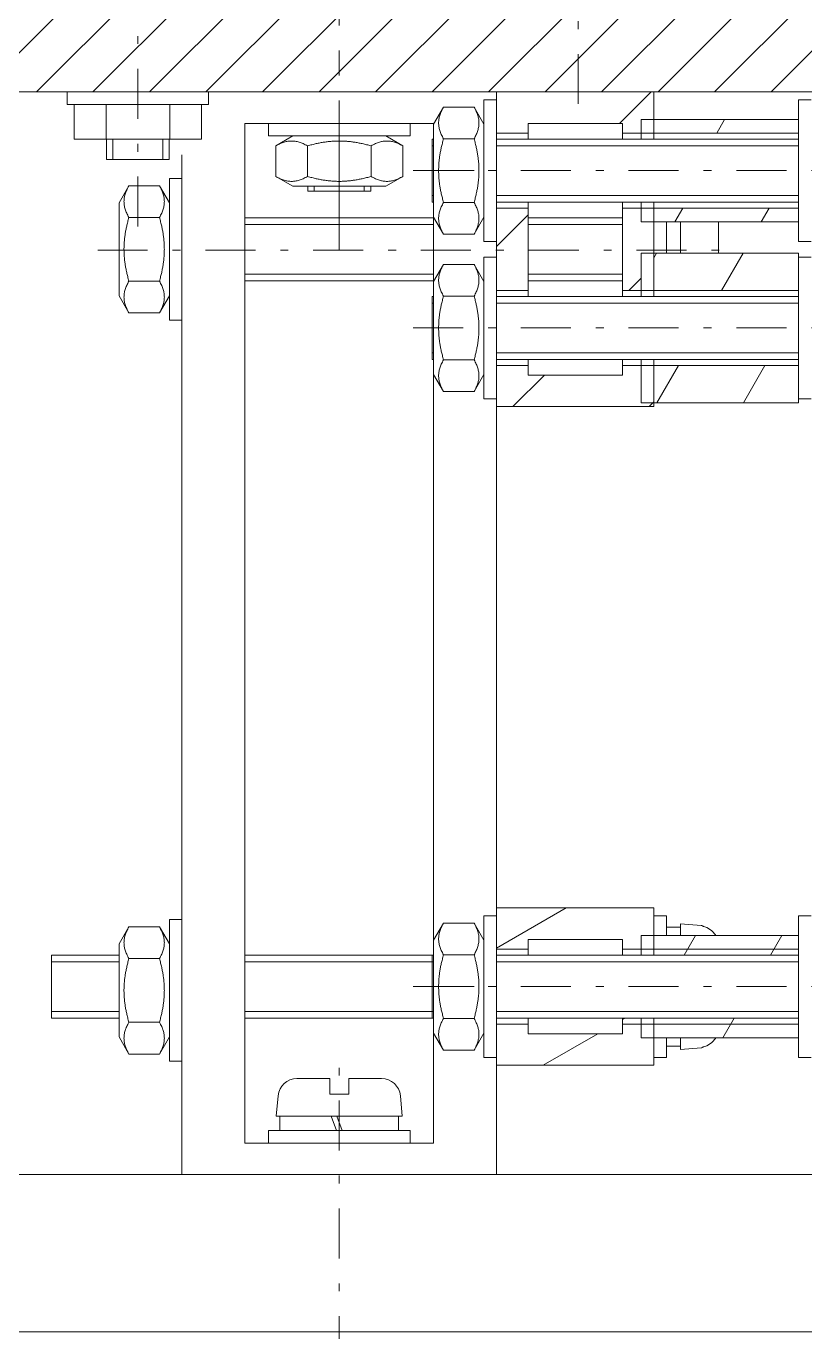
# Model space of a CAD drawing. Header units: millimetres. Extents: x 651 to 8859, y -354 to 894.
# Drawn here: x 2627.32 to 2637.22, y 89.32 to 105.92 of the extents above; entities that cross this region are included whole.
import ezdxf

# ---------------------------------------------------------------- set-up
doc = ezdxf.new("R2010")
doc.units = ezdxf.units.MM
doc.linetypes.add('CENTER2', pattern=[28.575, 19.05, -3.175, 3.175, -3.175])
doc.linetypes.add('DASHDOT2', pattern=[12.7, 6.35, -3.175, 0, -3.175])
for name, color, linetype, lineweight in [('Kreskowanie (ISO)', 7, 'Continuous', 9), ('Widoczne (ISO)', 7, 'Continuous', 18), ('Widoczne wąskie (ISO)', 7, 'Continuous', 9)]:
    doc.layers.add(name, color=color, linetype=linetype, lineweight=lineweight)

# ---------------------------------------------------------------- blocks, each defined once
blk = doc.blocks.new('*U198')
at = {"layer": 'Widoczne wąskie (ISO)', "color": 0, "linetype": 'DASHDOT2', "ltscale": 0.1, "transparency": 16777216}
blk.add_line((0, -3.58), (0, 2.123), dxfattribs=at)
blk = doc.blocks.new('*U199')
at = {"layer": 'Widoczne wąskie (ISO)', "color": 0, "linetype": 'DASHDOT2', "ltscale": 0.1, "transparency": 16777216}
blk.add_line((0, -2.421), (0, 1.26), dxfattribs=at)
blk = doc.blocks.new('*U201')
at = {"layer": 'Widoczne wąskie (ISO)', "color": 0, "linetype": 'DASHDOT2', "ltscale": 0.1, "transparency": 16777216}
blk.add_line((-3.975, 0), (2.123, 0), dxfattribs=at)
blk = doc.blocks.new('*U204')
at = {"layer": 'Widoczne wąskie (ISO)', "color": 0, "linetype": 'DASHDOT2', "ltscale": 0.1, "transparency": 16777216}
blk.add_line((-3.975, 0), (2.123, 0), dxfattribs=at)
blk = doc.blocks.new('*U205')
at = {"layer": 'Widoczne wąskie (ISO)', "color": 0, "linetype": 'DASHDOT2', "ltscale": 0.1, "transparency": 16777216}
blk.add_line((-3.975, 0), (4.147, 0), dxfattribs=at)
blk = doc.blocks.new('*U208')
at = {"layer": 'Widoczne wąskie (ISO)', "color": 0, "linetype": 'DASHDOT2', "ltscale": 0.1, "transparency": 16777216}
blk.add_line((-3.975, 0), (2.123, 0), dxfattribs=at)
blk = doc.blocks.new('*U213')
at = {"layer": 'Widoczne wąskie (ISO)', "color": 0, "linetype": 'CENTER2', "ltscale": 0.1, "transparency": 16777216}
blk.add_line((0, -3.58), (0, 1.051), dxfattribs=at)
blk = doc.blocks.new('*U214')
at = {"layer": 'Widoczne wąskie (ISO)', "color": 0, "linetype": 'DASHDOT2', "ltscale": 0.1, "transparency": 16777216}
blk.add_line((0, -4.126), (0, 1.051), dxfattribs=at)

msp = doc.modelspace()

# ---------------------------------------------------------------- hatches: boundary and pattern name
at = {"layer": 'Kreskowanie (ISO)'}
h = msp.add_hatch(dxfattribs=at)
h.set_pattern_fill('ANSI31', color=256, scale=0.16, style=0)
h.paths.add_polyline_path([(2597.308, 106.281), (2597.308, 105.081), (2633.305, 105.081), (2635.305, 105.081), (2717.308, 105.081), (2717.308, 106.281), (2648.744, 106.281), (2645.944, 106.281), (2642.044, 106.281), (2639.044, 106.281), (2635.144, 106.281), (2632.344, 106.281), (2631.944, 106.281), (2613.144, 106.281)])
h = msp.add_hatch(dxfattribs=at)
h.set_pattern_fill('ANSI31', color=256, scale=0.5)
h.paths.add_polyline_path([(2635.305, 103.431), (2635.145, 103.431), (2635.145, 103.605), (2634.905, 103.605), (2634.905, 103.069), (2635.305, 103.069)])
h.paths.add_polyline_path([(2635.145, 103.031), (2635.305, 103.031), (2635.305, 103.069), (2634.905, 103.069), (2634.905, 102.556), (2635.145, 102.556)])
h.paths.add_polyline_path([(2633.705, 103.605), (2633.305, 103.605), (2633.305, 103.181), (2633.305, 103.069), (2633.705, 103.069)])
h.paths.add_polyline_path([(2633.705, 103.069), (2633.305, 103.069), (2633.305, 102.981), (2633.305, 102.556), (2633.705, 102.556)])
h.paths.add_polyline_path([(2635.145, 101.605), (2634.905, 101.605), (2634.905, 101.481), (2633.705, 101.481), (2633.705, 101.605), (2633.305, 101.605), (2633.305, 101.181), (2633.305, 101.081), (2635.305, 101.081), (2635.305, 101.131), (2635.145, 101.131)])
h.paths.add_polyline_path([(2633.705, 104.681), (2634.905, 104.681), (2634.905, 104.481), (2635.305, 104.481), (2635.305, 104.731), (2635.305, 105.081), (2633.305, 105.081), (2633.305, 104.981), (2633.305, 104.481), (2633.705, 104.481)])
h = msp.add_hatch(dxfattribs=at)
h.set_pattern_fill('ANSI31', color=256, scale=25.4, angle=15, style=0)
h.set_pattern_definition([(59.99998, (1761.6154, -521.0996), (-2.74963, 1.587501), [])])
h.paths.add_polyline_path([(2637.145, 104.731), (2635.305, 104.731), (2635.145, 104.731), (2635.145, 104.556), (2637.145, 104.556)])
h = msp.add_hatch(dxfattribs=at)
h.set_pattern_fill('ANSI31', color=256, scale=0.5, style=0)
h.paths.add_polyline_path([(2633.305, 102.481), (2633.705, 102.481), (2633.705, 103.605), (2633.305, 103.605), (2633.305, 103.181), (2633.305, 102.981)])
h = msp.add_hatch(dxfattribs=at)
h.set_pattern_fill('ANSI31', color=256, scale=0.3, angle=14.99998)
h.paths.add_polyline_path([(2637.145, 78.311), (2635.305, 78.311), (2635.305, 78.136), (2637.145, 78.136)])
h.paths.add_polyline_path([(2637.145, 78.136), (2635.305, 78.136), (2635.305, 78.061), (2637.145, 78.061)])
h.paths.add_polyline_path([(2637.145, 77.261), (2635.305, 77.261), (2635.305, 77.185), (2637.145, 77.185)])
h.paths.add_polyline_path([(2637.145, 77.185), (2635.305, 77.185), (2635.305, 77.011), (2637.145, 77.011)])
h.paths.add_polyline_path([(2637.145, 93.309), (2635.305, 93.309), (2635.305, 93.233), (2637.145, 93.233)])
h.paths.add_polyline_path([(2637.145, 102.981), (2637.145, 103.031), (2635.305, 103.031), (2635.305, 102.556), (2637.145, 102.556)])
h.paths.add_polyline_path([(2637.145, 102.556), (2635.305, 102.556), (2635.225, 102.556), (2637.064, 102.556)])
h.paths.add_polyline_path([(2637.145, 101.605), (2635.305, 101.605), (2635.305, 101.131), (2637.145, 101.131), (2637.145, 101.181)])
h.paths.add_polyline_path([(2637.064, 101.605), (2635.225, 101.605), (2635.305, 101.605), (2637.145, 101.605)])
h.paths.add_polyline_path([(2637.145, 94.359), (2635.305, 94.359), (2635.305, 94.185), (2637.145, 94.185)])
h.paths.add_polyline_path([(2637.145, 94.185), (2635.305, 94.185), (2635.305, 94.109), (2637.145, 94.109)])
h.paths.add_polyline_path([(2637.145, 93.233), (2635.305, 93.233), (2635.305, 93.059), (2637.145, 93.059)])
h.paths.add_polyline_path([(2635.145, 103.431), (2635.305, 103.431), (2637.145, 103.431), (2637.145, 103.605), (2635.145, 103.605)])
h = msp.add_hatch(dxfattribs=at)
h.set_pattern_fill('ANSI31', color=256, scale=25.4, style=0)
h.set_pattern_definition([(45, (1761.6154, -521.0996), (-2.245064, 2.245064), [])])
h.paths.add_polyline_path([(2633.305, 101.081), (2635.305, 101.081), (2635.305, 101.131), (2635.305, 101.681), (2634.905, 101.681), (2634.905, 101.481), (2633.705, 101.481), (2633.705, 101.681), (2633.305, 101.681), (2633.305, 101.181)])
h = msp.add_hatch(dxfattribs=at)
h.set_pattern_fill('ANSI31', color=256, scale=0.5, angle=-14.99998)
h.paths.add_polyline_path([(2635.305, 94.709), (2633.305, 94.709), (2633.305, 94.609), (2633.305, 94.185), (2633.705, 94.185), (2633.705, 94.309), (2634.905, 94.309), (2634.905, 94.185), (2635.145, 94.185), (2635.145, 94.359), (2635.305, 94.359)])
h.paths.add_polyline_path([(2633.705, 94.185), (2633.305, 94.185), (2633.305, 94.109), (2633.705, 94.109)])
h.paths.add_polyline_path([(2635.145, 94.185), (2634.905, 94.185), (2634.905, 94.109), (2635.145, 94.109)])
h.paths.add_polyline_path([(2633.305, 92.709), (2635.305, 92.709), (2635.305, 93.059), (2635.305, 93.309), (2634.905, 93.309), (2634.905, 93.109), (2633.705, 93.109), (2633.705, 93.309), (2633.305, 93.309), (2633.305, 92.809)])

# ---------------------------------------------------------------- linework, layer by layer
at = {"layer": 'Widoczne (ISO)'}
for p, q in [((2597.308, 105.081), (2717.308, 105.081)), ((2629.144, 105.081), (2627.844, 105.081)), ((2629.144, 105.081), (2627.844, 105.081)), ((2627.844, 105.081), (2627.844, 104.921)), ((2629.644, 105.081), (2629.144, 105.081)), ((2629.644, 105.081), (2629.144, 105.081)), ((2629.644, 105.081), (2629.644, 104.921)), ((2635.305, 105.081), (2633.305, 105.081)), ((2633.305, 105.081), (2633.305, 104.981)), ((2635.305, 104.481), (2635.305, 105.081)), ((2629.644, 104.921), (2627.844, 104.921)), ((2627.936, 104.481), (2627.936, 104.921)), ((2629.553, 104.921), (2627.936, 104.921)), ((2628.34, 104.481), (2628.34, 104.921)), ((2628.34, 104.921), (2629.149, 104.921)), ((2629.149, 104.481), (2629.149, 104.921)), ((2629.553, 104.481), (2629.553, 104.921)), ((2633.305, 104.981), (2633.145, 104.981)), ((2633.145, 103.181), (2633.145, 104.981)), ((2633.305, 103.681), (2633.305, 104.981)), ((2637.145, 104.981), (2637.145, 103.181)), ((2637.145, 104.981), (2637.305, 104.981)), ((2632.505, 104.671), (2632.631, 104.889)), ((2632.631, 104.889), (2633.019, 104.889)), ((2633.145, 104.671), (2633.019, 104.889)), ((2633.145, 104.671), (2633.081, 104.781)), ((2637.145, 104.731), (2635.145, 104.731)), ((2635.145, 104.731), (2635.145, 104.481)), ((2630.105, 104.681), (2630.105, 91.721)), ((2630.105, 104.681), (2632.505, 104.681)), ((2630.405, 104.681), (2630.405, 104.521)), ((2632.205, 104.681), (2632.205, 104.521)), ((2632.505, 104.681), (2632.505, 104.671)), ((2632.505, 104.671), (2632.505, 103.491)), ((2633.705, 104.681), (2634.905, 104.681)), ((2633.705, 104.481), (2633.705, 104.681)), ((2634.905, 104.681), (2634.905, 104.481)), ((2627.936, 104.481), (2628.34, 104.481)), ((2628.34, 104.481), (2629.149, 104.481)), ((2628.344, 104.481), (2628.344, 104.221)), ((2629.144, 104.481), (2629.144, 104.221)), ((2629.144, 104.481), (2629.144, 104.461)), ((2629.149, 104.481), (2629.553, 104.481)), ((2632.205, 104.521), (2630.405, 104.521)), ((2630.715, 104.521), (2630.497, 104.395)), ((2630.497, 104.007), (2630.497, 104.395)), ((2630.901, 104.007), (2630.901, 104.395)), ((2631.709, 104.007), (2631.709, 104.395)), ((2631.895, 104.521), (2632.113, 104.395)), ((2632.113, 104.007), (2632.113, 104.395)), ((2632.485, 104.481), (2632.485, 103.681)), ((2632.505, 104.481), (2632.485, 104.481)), ((2632.631, 104.485), (2633.019, 104.485)), ((2633.305, 104.481), (2633.705, 104.481)), ((2637.145, 104.481), (2633.305, 104.481)), ((2634.905, 104.481), (2635.305, 104.481)), ((2635.145, 104.481), (2637.145, 104.481)), ((2629.305, 104.281), (2629.305, 91.321)), ((2628.344, 104.221), (2629.144, 104.221)), ((2632.631, 104.081), (2633.019, 104.081)), ((2632.631, 104.081), (2633.019, 104.081)), ((2629.145, 102.181), (2629.145, 103.981)), ((2629.305, 103.981), (2629.145, 103.981)), ((2630.715, 103.881), (2630.497, 104.007)), ((2631.895, 103.881), (2632.113, 104.007)), ((2628.505, 103.671), (2628.631, 103.889)), ((2628.631, 103.889), (2629.019, 103.889)), ((2629.145, 103.671), (2629.019, 103.889)), ((2630.715, 103.881), (2631.895, 103.881)), ((2630.905, 103.881), (2630.905, 103.821)), ((2630.905, 103.821), (2631.705, 103.821)), ((2631.705, 103.881), (2631.705, 103.821)), ((2628.505, 103.671), (2628.505, 102.491)), ((2632.505, 103.681), (2632.485, 103.681)), ((2632.631, 103.676), (2633.019, 103.676)), ((2633.705, 103.681), (2633.305, 103.681)), ((2633.305, 103.181), (2633.305, 103.681)), ((2637.145, 103.681), (2633.305, 103.681)), ((2633.705, 102.481), (2633.705, 103.681)), ((2635.305, 103.681), (2634.905, 103.681)), ((2634.905, 103.681), (2634.905, 102.481)), ((2637.145, 103.681), (2635.145, 103.681)), ((2635.145, 103.681), (2635.145, 103.431)), ((2635.305, 102.481), (2635.305, 103.681)), ((2628.631, 103.485), (2629.019, 103.485)), ((2632.505, 103.481), (2630.105, 103.481)), ((2632.505, 103.491), (2632.505, 102.671)), ((2632.505, 103.491), (2632.631, 103.272)), ((2633.145, 103.491), (2633.019, 103.272)), ((2634.905, 103.481), (2633.705, 103.481)), ((2635.145, 103.431), (2637.145, 103.431)), ((2635.465, 103.431), (2635.465, 103.031)), ((2635.645, 103.431), (2635.645, 103.031)), ((2636.125, 103.431), (2636.125, 103.031)), ((2632.631, 103.272), (2633.019, 103.272)), ((2633.305, 103.181), (2633.145, 103.181)), ((2633.305, 103.181), (2633.305, 102.981)), ((2637.145, 103.181), (2637.305, 103.181)), ((2633.305, 102.981), (2633.145, 102.981)), ((2633.145, 101.181), (2633.145, 102.981)), ((2633.305, 101.681), (2633.305, 102.981)), ((2637.145, 103.031), (2635.145, 103.031)), ((2635.145, 103.031), (2635.145, 102.481)), ((2637.145, 102.981), (2637.145, 103.031)), ((2637.145, 102.981), (2637.145, 101.181)), ((2637.145, 102.981), (2637.305, 102.981)), ((2632.505, 102.671), (2632.631, 102.889)), ((2632.631, 102.889), (2633.019, 102.889)), ((2633.145, 102.671), (2633.019, 102.889)), ((2628.631, 102.676), (2629.019, 102.676)), ((2632.505, 102.681), (2630.105, 102.681)), ((2632.505, 102.671), (2632.505, 101.491)), ((2632.505, 102.671), (2632.505, 101.491)), ((2634.905, 102.681), (2633.705, 102.681)), ((2628.505, 102.491), (2628.631, 102.272)), ((2629.145, 102.491), (2629.019, 102.272)), ((2632.485, 102.481), (2632.485, 101.681)), ((2632.505, 102.481), (2632.485, 102.481)), ((2632.631, 102.485), (2633.019, 102.485)), ((2633.305, 102.481), (2633.705, 102.481)), ((2637.145, 102.481), (2633.305, 102.481)), ((2634.905, 102.481), (2635.305, 102.481)), ((2635.145, 102.481), (2637.145, 102.481)), ((2628.631, 102.272), (2629.019, 102.272)), ((2629.305, 102.181), (2629.145, 102.181)), ((2632.505, 101.681), (2632.485, 101.681)), ((2632.631, 101.676), (2633.019, 101.676)), ((2633.705, 101.681), (2633.305, 101.681)), ((2633.305, 101.181), (2633.305, 101.681)), ((2637.145, 101.681), (2633.305, 101.681)), ((2633.705, 101.481), (2633.705, 101.681)), ((2635.305, 101.681), (2634.905, 101.681)), ((2634.905, 101.681), (2634.905, 101.481)), ((2637.145, 101.681), (2635.145, 101.681)), ((2635.145, 101.681), (2635.145, 101.131)), ((2635.305, 101.081), (2635.305, 101.681)), ((2632.505, 101.491), (2632.505, 94.299)), ((2632.505, 101.491), (2632.631, 101.272)), ((2633.145, 101.491), (2633.019, 101.272)), ((2634.905, 101.481), (2633.705, 101.481)), ((2632.631, 101.272), (2633.019, 101.272)), ((2633.305, 101.181), (2633.145, 101.181)), ((2633.305, 101.181), (2633.305, 101.081)), ((2633.305, 94.709), (2633.305, 101.081)), ((2633.305, 101.081), (2635.305, 101.081)), ((2635.145, 101.131), (2637.145, 101.131)), ((2637.145, 101.131), (2637.145, 101.181)), ((2637.145, 101.181), (2637.305, 101.181)), ((2633.305, 94.609), (2633.145, 94.609)), ((2633.145, 92.809), (2633.145, 94.609)), ((2635.305, 94.709), (2633.305, 94.709)), ((2633.305, 94.709), (2633.305, 94.609)), ((2633.305, 93.309), (2633.305, 94.609)), ((2635.305, 94.109), (2635.305, 94.709)), ((2635.305, 94.609), (2635.465, 94.609)), ((2635.465, 94.609), (2635.465, 94.359)), ((2637.145, 94.609), (2637.145, 92.809)), ((2637.145, 94.609), (2637.305, 94.609)), ((2628.505, 94.251), (2628.631, 94.469)), ((2628.631, 94.469), (2629.019, 94.469)), ((2629.145, 94.251), (2629.019, 94.469)), ((2629.145, 92.761), (2629.145, 94.561)), ((2629.305, 94.561), (2629.145, 94.561)), ((2632.505, 94.299), (2632.631, 94.517)), ((2632.631, 94.517), (2633.019, 94.517)), ((2633.145, 94.299), (2633.019, 94.517)), ((2635.564, 94.464), (2635.645, 94.464)), ((2635.645, 94.509), (2635.645, 94.359)), ((2635.906, 94.486), (2635.645, 94.509)), ((2635.925, 94.484), (2635.925, 94.474)), ((2632.505, 94.299), (2632.505, 93.119)), ((2632.505, 94.299), (2632.505, 93.119)), ((2633.705, 94.309), (2634.905, 94.309)), ((2633.705, 94.109), (2633.705, 94.309)), ((2634.905, 94.309), (2634.905, 94.109)), ((2635.145, 94.359), (2635.145, 94.109)), ((2637.145, 94.359), (2635.145, 94.359)), ((2627.645, 94.109), (2627.645, 93.309)), ((2628.505, 94.109), (2627.645, 94.109)), ((2628.505, 94.251), (2628.505, 93.071)), ((2632.485, 94.109), (2630.105, 94.109)), ((2632.485, 94.109), (2632.485, 93.309)), ((2632.505, 94.109), (2632.485, 94.109)), ((2632.631, 94.113), (2633.019, 94.113)), ((2633.305, 94.109), (2633.705, 94.109)), ((2637.145, 94.109), (2633.305, 94.109)), ((2634.905, 94.109), (2635.305, 94.109)), ((2635.145, 94.109), (2637.145, 94.109)), ((2628.631, 94.065), (2629.019, 94.065)), ((2632.631, 93.709), (2633.019, 93.709)), ((2628.505, 93.309), (2627.645, 93.309)), ((2632.485, 93.309), (2630.105, 93.309)), ((2632.505, 93.309), (2632.485, 93.309)), ((2632.631, 93.305), (2633.019, 93.305)), ((2633.705, 93.309), (2633.305, 93.309)), ((2633.305, 92.809), (2633.305, 93.309)), ((2637.145, 93.309), (2633.305, 93.309)), ((2633.705, 93.109), (2633.705, 93.309)), ((2635.305, 93.309), (2634.905, 93.309)), ((2634.905, 93.309), (2634.905, 93.109)), ((2635.145, 93.309), (2635.145, 93.059)), ((2637.145, 93.309), (2635.145, 93.309)), ((2635.305, 92.709), (2635.305, 93.309)), ((2628.631, 93.256), (2629.019, 93.256)), ((2632.505, 93.119), (2632.505, 91.721)), ((2632.505, 93.119), (2632.631, 92.9)), ((2633.145, 93.119), (2633.019, 92.9)), ((2634.905, 93.109), (2633.705, 93.109)), ((2628.505, 93.071), (2628.631, 92.852)), ((2629.145, 93.071), (2629.019, 92.852)), ((2635.145, 93.059), (2637.145, 93.059)), ((2635.465, 93.059), (2635.465, 92.809)), ((2635.465, 92.954), (2635.645, 92.954)), ((2635.645, 93.059), (2635.645, 92.909)), ((2635.925, 92.943), (2635.925, 92.934)), ((2628.631, 92.852), (2629.019, 92.852)), ((2632.631, 92.9), (2633.019, 92.9)), ((2633.305, 92.809), (2633.145, 92.809)), ((2633.305, 92.809), (2633.145, 92.809)), ((2633.305, 92.809), (2633.305, 92.709)), ((2635.305, 92.809), (2635.465, 92.809)), ((2635.906, 92.932), (2635.645, 92.909)), ((2637.145, 92.809), (2637.305, 92.809)), ((2629.305, 92.761), (2629.145, 92.761)), ((2633.305, 91.321), (2633.305, 92.709)), ((2633.305, 92.709), (2635.305, 92.709)), ((2630.767, 92.541), (2631.185, 92.541)), ((2631.185, 92.341), (2631.185, 92.541)), ((2631.425, 92.541), (2631.425, 92.341)), ((2631.425, 92.541), (2631.843, 92.541)), ((2630.528, 92.322), (2630.505, 92.061)), ((2631.185, 92.341), (2631.425, 92.341)), ((2632.082, 92.322), (2632.105, 92.061)), ((2630.505, 92.061), (2632.105, 92.061)), ((2630.55, 91.881), (2630.55, 92.061)), ((2630.55, 91.881), (2630.55, 92.061)), ((2631.203, 92.061), (2631.269, 91.881)), ((2631.341, 91.881), (2631.275, 92.061)), ((2632.06, 91.881), (2632.06, 92.061)), ((2632.06, 91.881), (2632.06, 92.061)), ((2630.405, 91.881), (2632.205, 91.881)), ((2630.405, 91.721), (2630.405, 91.881)), ((2632.205, 91.721), (2632.205, 91.881)), ((2632.505, 91.721), (2630.105, 91.721)), ((2603.708, 91.321), (2639.344, 91.321)), ((2639.344, 89.321), (2603.708, 89.321))]:
    msp.add_line(p, q, dxfattribs=at)
for centre, start, end in [((2635.885, 94.247), 80.4059, 85), ((2635.885, 93.171), 275, 279.5941), ((2630.767, 92.301), 90, 175), ((2631.843, 92.301), 5, 90)]:
    msp.add_arc(centre, 0.24, start, end, dxfattribs=at)
msp.add_ellipse((2635.564, 93.709), major_axis=(-2.074, 0), ratio=0.36397, start_param=4.712389, end_param=4.760089, dxfattribs=at)
for points in [[(2632.631, 104.889), (2632.514, 104.687), (2632.631, 104.485)], [(2633.019, 104.485), (2633.135, 104.687), (2633.019, 104.889)], [(2630.901, 104.395), (2630.699, 104.511), (2630.497, 104.395)], [(2631.709, 104.395), (2631.305, 104.511), (2630.901, 104.395)], [(2632.113, 104.395), (2631.911, 104.511), (2631.709, 104.395)], [(2632.631, 104.485), (2632.514, 104.081), (2632.631, 103.676)], [(2633.019, 103.676), (2633.135, 104.081), (2633.019, 104.485)], [(2630.497, 104.007), (2630.699, 103.89), (2630.901, 104.007)], [(2630.901, 104.007), (2631.305, 103.89), (2631.709, 104.007)], [(2631.709, 104.007), (2631.911, 103.89), (2632.113, 104.007)], [(2628.631, 103.889), (2628.514, 103.687), (2628.631, 103.485)], [(2629.019, 103.485), (2629.135, 103.687), (2629.019, 103.889)], [(2632.631, 103.676), (2632.514, 103.474), (2632.631, 103.272)], [(2633.019, 103.272), (2633.135, 103.474), (2633.019, 103.676)], [(2628.631, 103.485), (2628.514, 103.081), (2628.631, 102.676)], [(2629.019, 102.676), (2629.135, 103.081), (2629.019, 103.485)], [(2632.631, 102.889), (2632.514, 102.687), (2632.631, 102.485)], [(2633.019, 102.485), (2633.135, 102.687), (2633.019, 102.889)], [(2628.631, 102.676), (2628.514, 102.474), (2628.631, 102.272)], [(2629.019, 102.272), (2629.135, 102.474), (2629.019, 102.676)], [(2632.631, 102.485), (2632.514, 102.081), (2632.631, 101.676)], [(2633.019, 101.676), (2633.135, 102.081), (2633.019, 102.485)], [(2632.631, 101.676), (2632.514, 101.474), (2632.631, 101.272)], [(2633.019, 101.272), (2633.135, 101.474), (2633.019, 101.676)], [(2628.631, 94.469), (2628.514, 94.267), (2628.631, 94.065)], [(2629.019, 94.065), (2629.135, 94.267), (2629.019, 94.469)], [(2632.631, 94.517), (2632.514, 94.315), (2632.631, 94.113)], [(2633.019, 94.113), (2633.135, 94.315), (2633.019, 94.517)], [(2632.631, 94.113), (2632.514, 93.709), (2632.631, 93.305)], [(2633.019, 93.305), (2633.135, 93.709), (2633.019, 94.113)], [(2628.631, 94.065), (2628.514, 93.661), (2628.631, 93.256)], [(2629.019, 93.256), (2629.135, 93.661), (2629.019, 94.065)], [(2632.631, 93.305), (2632.514, 93.103), (2632.631, 92.9)], [(2633.019, 92.9), (2633.135, 93.103), (2633.019, 93.305)], [(2628.631, 93.256), (2628.514, 93.054), (2628.631, 92.852)], [(2629.019, 92.852), (2629.135, 93.054), (2629.019, 93.256)]]:
    msp.add_rational_spline(points, [1, 1.15470053838, 1], degree=2, dxfattribs=at)
for points, knots in [([(2636.091, 94.359), (2636.08, 94.376), (2636.067, 94.393), (2636.033, 94.428), (2636.004, 94.448), (2635.961, 94.466), (2635.943, 94.471), (2635.925, 94.474)], [0.60475897, 0.60475897, 0.60475897, 0.60475897, 0.63329914, 0.63329914, 0.67778101, 0.67778101, 0.70295422, 0.70295422, 0.70295422, 0.70295422]), ([(2635.925, 92.943), (2635.943, 92.946), (2635.961, 92.952), (2636.004, 92.97), (2636.033, 92.99), (2636.067, 93.024), (2636.08, 93.041), (2636.091, 93.059)], [0.01903559, 0.01903559, 0.01903559, 0.01903559, 0.0442088, 0.0442088, 0.08869067, 0.08869067, 0.11723084, 0.11723084, 0.11723084, 0.11723084])]:
    msp.add_open_spline(points, degree=3, knots=knots, dxfattribs=at)
at = {"layer": 'Widoczne wąskie (ISO)'}
for p, q in [((2628.428, 104.481), (2628.428, 104.221)), ((2629.061, 104.221), (2629.061, 104.481)), ((2632.505, 104.397), (2632.485, 104.397)), ((2633.705, 104.556), (2633.305, 104.556)), ((2637.145, 104.397), (2633.305, 104.397)), ((2635.305, 104.556), (2634.905, 104.556)), ((2637.145, 104.556), (2635.145, 104.556)), ((2630.988, 103.881), (2630.988, 103.821)), ((2631.621, 103.821), (2631.621, 103.881)), ((2632.485, 103.764), (2632.505, 103.764)), ((2633.305, 103.764), (2637.145, 103.764)), ((2633.305, 103.605), (2633.705, 103.605)), ((2634.905, 103.605), (2635.305, 103.605)), ((2635.145, 103.605), (2637.145, 103.605)), ((2632.505, 103.397), (2630.105, 103.397)), ((2634.905, 103.397), (2633.705, 103.397)), ((2630.105, 102.764), (2632.505, 102.764)), ((2633.705, 102.764), (2634.905, 102.764)), ((2633.705, 102.556), (2633.305, 102.556)), ((2635.305, 102.556), (2634.905, 102.556)), ((2637.145, 102.556), (2635.145, 102.556)), ((2632.505, 102.397), (2632.485, 102.397)), ((2637.145, 102.397), (2633.305, 102.397)), ((2632.485, 101.764), (2632.505, 101.764)), ((2633.305, 101.764), (2637.145, 101.764)), ((2633.305, 101.605), (2633.705, 101.605)), ((2634.905, 101.605), (2635.305, 101.605)), ((2635.145, 101.605), (2637.145, 101.605)), ((2633.705, 94.185), (2633.305, 94.185)), ((2635.305, 94.185), (2634.905, 94.185)), ((2637.145, 94.185), (2635.145, 94.185)), ((2628.505, 94.025), (2627.645, 94.025)), ((2632.485, 94.025), (2630.105, 94.025)), ((2632.505, 94.025), (2632.485, 94.025)), ((2637.145, 94.025), (2633.305, 94.025)), ((2627.645, 93.392), (2628.505, 93.392)), ((2630.105, 93.392), (2632.485, 93.392)), ((2632.485, 93.392), (2632.505, 93.392)), ((2633.305, 93.392), (2637.145, 93.392)), ((2633.305, 93.233), (2633.705, 93.233)), ((2634.905, 93.233), (2635.305, 93.233)), ((2635.145, 93.233), (2637.145, 93.233))]:
    msp.add_line(p, q, dxfattribs=at)

# ---------------------------------------------------------------- block references
at = {"layer": 'Widoczne wąskie (ISO)', "linetype": 'DASHDOT2', "ltscale": 0.1}
for name, p in [('*U198', (2628.744, 106.949)), ('*U199', (2634.344, 107.349)), ('*U201', (2636.219, 104.081)), ('*U205', (2632.209, 103.069)), ('*U204', (2636.219, 102.081)), ('*U208', (2636.219, 93.709)), ('*U214', (2631.305, 91.641))]:
    msp.add_blockref(name, p, dxfattribs=at)
at = {"layer": 'Widoczne wąskie (ISO)', "linetype": 'CENTER2', "ltscale": 0.1}
msp.add_blockref('*U213', (2631.305, 106.649), dxfattribs=at)

doc.saveas('drawing.dxf')
